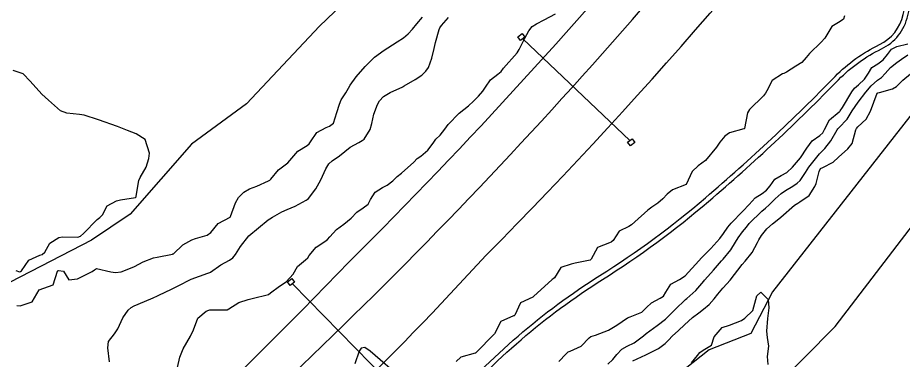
# Model space of a CAD drawing. Header units: metres. Extents: x 318500 to 325275, y 7408834 to 7428799.
# Drawn here: x 320809.2 to 320902.5, y 7414815.4 to 7414851.5 of the extents above; entities that cross this region are included whole.
import ezdxf

# ---------------------------------------------------------------- set-up
doc = ezdxf.new("R2010")
doc.units = ezdxf.units.M
doc.header["$MEASUREMENT"] = 0
for name, color, linetype in [('Canaleta de Drenagem', 151, 'Continuous'), ('Curvas de Nivel 1m', 11, 'Continuous'), ('Curvas de Nivel 5m', 15, 'Continuous'), ('Divisas', 45, 'Continuous'), ('Hidrografia', 140, 'Continuous'), ('Linha Férrea', 20, 'Continuous'), ('Pórticos', 45, 'Continuous'), ('Vias Primárias', 230, 'Continuous')]:
    doc.layers.add(name, color=color, linetype=linetype)

msp = doc.modelspace()

# ---------------------------------------------------------------- linework, layer by layer
at = {"layer": 'Canaleta de Drenagem'}
for points in [[(320772.372, 7414743.946), (320793.969, 7414761.038), (320810.982, 7414773.733), (320815.91, 7414777.815, -0.032635), (320824.322, 7414783.903, 0.039981), (320838.938, 7414794.813, 0.034276), (320854.351, 7414810.358, -0.073812), (320870.575, 7414824.326, 0.03591), (320881.69, 7414832.52, 0.022634), (320895.371, 7414845.324, -0.087333), (320900.024, 7414848.669, 0.230354), (320902.528, 7414851.836, -0.133843), (320913.348, 7414872.509, 0.068024), (320918.242, 7414879.476, -0.126718), (320924.159, 7414886.106, 0.120376), (320929.502, 7414891.944, -0.100014), (320931.698, 7414894.545, 0.07498), (320935.575, 7414898.702, 0.010009), (320940.364, 7414905.997, -0.034136), (320943.579, 7414910.413, 0.189881)], [(320772.687, 7414743.557), (320794.273, 7414760.641), (320811.292, 7414773.34), (320816.229, 7414777.43, -0.032635), (320824.588, 7414783.48, 0.039981), (320839.268, 7414794.437, 0.034276), (320854.729, 7414810.031, -0.073812), (320870.842, 7414823.903, 0.03591), (320882.015, 7414832.14, 0.022634), (320895.729, 7414844.975, -0.087333), (320900.241, 7414848.219, 0.230354), (320903.016, 7414851.729, -0.133843), (320913.714, 7414872.169, 0.068024), (320918.686, 7414879.247, -0.126718), (320924.437, 7414885.69, 0.120376), (320929.941, 7414891.703, -0.100014), (320932.009, 7414894.154, 0.07498), (320935.988, 7414898.419, 0.010009), (320940.788, 7414905.731, -0.034136), (320943.962, 7414910.092, -0.034136)]]:
    msp.add_lwpolyline(points, format="xyb", dxfattribs=at)
at = {"layer": 'Curvas de Nivel 1m', "flags": 128}
for points, elevation in [([(320809.152, 7414821.178), (320809.484, 7414821.131), (320810.747, 7414821.566), (320811.51, 7414822.81), (320812.961, 7414823.351), (320813.423, 7414824.791), (320813.468, 7414824.854), (320813.531, 7414824.871), (320814.053, 7414824.782), (320814.619, 7414823.872), (320815.522, 7414823.984), (320817.065, 7414824.737), (320817.334, 7414824.932), (320817.535, 7414825.058), (320819.048, 7414824.715), (320819.53, 7414824.662), (320820.117, 7414824.701), (320821.112, 7414825.11), (320821.539, 7414825.28), (320822.448, 7414825.765), (320823.553, 7414826.179), (320823.928, 7414826.273), (320825.559, 7414826.585), (320825.592, 7414826.598), (320825.638, 7414826.629), (320826.641, 7414827.547), (320827.582, 7414828.091), (320827.949, 7414828.23), (320829.21, 7414828.576), (320829.593, 7414828.867), (320830.343, 7414829.822), (320831.609, 7414830.495), (320831.657, 7414830.549), (320832.178, 7414831.996), (320832.507, 7414832.537), (320833.048, 7414833.131), (320833.654, 7414833.453), (320834.413, 7414833.754), (320835.667, 7414834.304), (320835.784, 7414834.373), (320835.902, 7414834.488), (320836.699, 7414835.461), (320837.687, 7414836.21), (320837.919, 7414836.467), (320838.733, 7414837.426), (320839.714, 7414838.029), (320839.939, 7414838.215), (320840.089, 7414838.434), (320840.753, 7414839.406), (320841.743, 7414839.947), (320842.067, 7414840.085), (320842.509, 7414840.402), (320842.87, 7414841.508), (320843.122, 7414842.4), (320843.326, 7414842.848), (320843.788, 7414843.598), (320844.095, 7414844.086), (320844.27, 7414844.383), (320844.903, 7414845.284), (320845.83, 7414846.36), (320846.836, 7414847.354), (320847.847, 7414848.088), (320848.223, 7414848.334), (320849.2, 7414848.98), (320849.866, 7414849.381), (320850.377, 7414849.798), (320850.816, 7414850.296), (320851.302, 7414850.875), (320851.9, 7414851.582)], 721), ([(320818.897, 7414815.226), (320818.712, 7414816.717), (320818.797, 7414817.356), (320819.445, 7414818.189), (320819.78, 7414818.705), (320820.304, 7414819.861), (320820.884, 7414820.689), (320821.2, 7414820.968), (320821.487, 7414821.117), (320822.579, 7414821.578), (320823.5, 7414821.991), (320823.96, 7414822.188), (320824.91, 7414822.636), (320825.313, 7414822.831), (320825.513, 7414822.915), (320826.138, 7414823.243), (320827.523, 7414823.941), (320829.278, 7414824.574), (320829.459, 7414824.643), (320829.532, 7414824.688), (320830.636, 7414825.467), (320831.551, 7414825.949), (320831.916, 7414826.183), (320832.178, 7414826.541), (320832.709, 7414827.397), (320833.59, 7414828.52), (320835.607, 7414830.184), (320835.79, 7414830.307), (320836.096, 7414830.485), (320837.054, 7414831.04), (320837.622, 7414831.274), (320838.457, 7414831.628), (320839.637, 7414832.262), (320839.745, 7414832.332), (320839.856, 7414832.437), (320840.628, 7414833.452), (320841.157, 7414834.418), (320841.682, 7414835.571), (320842.006, 7414836.087), (320842.377, 7414836.403), (320843.152, 7414836.942), (320843.705, 7414837.416), (320844.245, 7414837.849), (320845.183, 7414838.368), (320845.536, 7414838.549), (320845.725, 7414838.715), (320846.367, 7414839.728), (320846.544, 7414840.352), (320846.766, 7414841.343), (320847.148, 7414842.346), (320847.36, 7414842.76), (320847.783, 7414843.214), (320848.49, 7414843.629), (320849.799, 7414844.225), (320849.856, 7414844.252), (320849.958, 7414844.308), (320851.109, 7414844.992), (320851.818, 7414845.451), (320852.239, 7414845.86), (320852.506, 7414846.273), (320852.881, 7414847.228), (320853.104, 7414848.267), (320853.248, 7414848.877), (320853.637, 7414850.262), (320853.708, 7414850.436), (320853.886, 7414850.673), (320854.605, 7414851.544)], 722), ([(320826.065, 7414814.62), (320826.304, 7414815.73), (320826.651, 7414816.612), (320827.443, 7414817.92), (320827.771, 7414818.595), (320828.219, 7414819.839), (320829.097, 7414820.576), (320829.378, 7414820.675), (320829.482, 7414820.702), (320831.315, 7414820.719), (320831.484, 7414820.801), (320832.542, 7414821.487), (320833.499, 7414821.787), (320834.075, 7414821.938), (320835.507, 7414822.294), (320835.657, 7414822.339), (320835.885, 7414822.486), (320836.799, 7414823.195), (320837.522, 7414823.663), (320838.247, 7414824.459), (320838.725, 7414825.27), (320839.553, 7414825.975), (320839.79, 7414826.203), (320839.951, 7414826.434), (320840.67, 7414827.327), (320841.583, 7414827.927), (320841.864, 7414828.129), (320842.105, 7414828.405), (320842.819, 7414829.177), (320843.603, 7414829.731), (320844.376, 7414830.379), (320844.968, 7414831.022), (320845.626, 7414831.456), (320846.141, 7414831.844), (320846.416, 7414832.348), (320846.884, 7414833.109), (320847.659, 7414833.604), (320848.152, 7414833.836), (320848.752, 7414834.319), (320849.211, 7414834.778), (320849.678, 7414835.128), (320850.964, 7414836.291), (320851.332, 7414836.649), (320851.7, 7414836.92), (320852.447, 7414837.535), (320853.016, 7414838.267), (320853.299, 7414838.692), (320853.733, 7414839.139), (320854.242, 7414839.753), (320854.601, 7414840.247), (320855.762, 7414841.426), (320856.715, 7414842.216), (320857.273, 7414842.712), (320857.785, 7414843.225), (320858.234, 7414843.755), (320858.507, 7414844.193), (320859.058, 7414844.941), (320859.821, 7414845.565), (320860.158, 7414845.843), (320860.429, 7414846.171), (320861.847, 7414847.816), (320862.084, 7414848.146), (320862.671, 7414849.335), (320863.079, 7414850.132), (320863.431, 7414850.583), (320863.891, 7414850.87), (320864.717, 7414851.292), (320865.907, 7414851.927)], 723), ([(320896.35, 7414851.693), (320896.233, 7414851.367), (320895.901, 7414851.102), (320895.006, 7414850.596), (320894.501, 7414849.714), (320894.258, 7414849.335), (320893.872, 7414848.945), (320892.657, 7414847.738), (320892.299, 7414847.298), (320891.845, 7414846.78), (320891.209, 7414846.39), (320890.229, 7414845.774), (320889.97, 7414845.635), (320889.827, 7414845.58), (320888.726, 7414844.881), (320888.159, 7414843.796), (320888.031, 7414843.565), (320887.795, 7414843.274), (320886.319, 7414841.822), (320886.124, 7414841.476), (320885.793, 7414839.829), (320885.781, 7414839.798), (320885.749, 7414839.787), (320884.233, 7414839.362), (320883.737, 7414839.023), (320883.207, 7414838.386), (320882.858, 7414837.869), (320881.706, 7414836.437), (320880.934, 7414835.891), (320880.291, 7414835.301), (320879.67, 7414833.91), (320878.224, 7414833.369), (320877.654, 7414832.905), (320877.196, 7414832.395), (320876.688, 7414831.95), (320876.063, 7414831.528), (320875.632, 7414831.209), (320874.25, 7414829.981), (320873.916, 7414829.685), (320873.612, 7414829.485), (320872.611, 7414828.998), (320871.962, 7414828.014), (320871.776, 7414827.829), (320871.586, 7414827.766), (320870.323, 7414827.284), (320869.66, 7414826.038), (320869.559, 7414825.96), (320867.982, 7414825.635), (320867.552, 7414825.527), (320866.471, 7414825.156), (320865.787, 7414824.087), (320865.636, 7414823.982), (320865.528, 7414823.91), (320863.586, 7414822.119), (320863.548, 7414822.081), (320863.509, 7414822.058), (320862.195, 7414821.444), (320861.595, 7414820.148), (320861.542, 7414820.086), (320861.479, 7414820.062), (320860.152, 7414819.481), (320859.474, 7414818.17), (320859.45, 7414818.137), (320857.537, 7414816.198), (320857.482, 7414816.146), (320857.429, 7414816.126), (320855.918, 7414815.727), (320855.416, 7414815.277)], 723), ([(320866.249, 7414815.25), (320867.015, 7414816.074), (320867.239, 7414816.264), (320867.434, 7414816.344), (320868.602, 7414816.893), (320869.456, 7414817.757), (320869.609, 7414817.887), (320870.112, 7414818.03), (320871.466, 7414818.561), (320872.374, 7414819.098), (320873.479, 7414819.86), (320873.755, 7414819.986), (320874.98, 7414820.476), (320875.495, 7414820.943), (320875.995, 7414821.461), (320876.91, 7414821.939), (320877.283, 7414822.164), (320877.52, 7414822.573), (320878.053, 7414823.404), (320878.961, 7414823.916), (320879.544, 7414824.279), (320880.986, 7414825.889), (320881.273, 7414826.176), (320881.569, 7414826.456), (320882.278, 7414827.174), (320882.906, 7414827.867), (320883.218, 7414828.242), (320883.603, 7414828.749), (320884.057, 7414829.41), (320884.41, 7414829.848), (320885.633, 7414831.096), (320886.286, 7414831.82), (320886.945, 7414832.516), (320887.658, 7414832.977), (320888.137, 7414833.321), (320888.5, 7414833.792), (320888.993, 7414834.474), (320889.686, 7414834.858), (320890.283, 7414835.179), (320890.881, 7414835.762), (320891.71, 7414836.735), (320892.389, 7414837.74), (320892.939, 7414838.524), (320893.741, 7414839.096), (320894.075, 7414839.387), (320894.242, 7414839.715), (320894.751, 7414840.724), (320895.778, 7414841.578), (320895.844, 7414841.635), (320895.886, 7414841.698), (320896.119, 7414842.031), (320897.107, 7414843.68), (320897.396, 7414844.086), (320897.811, 7414844.416), (320898.456, 7414845.025), (320898.868, 7414845.654), (320899.238, 7414846.25), (320899.845, 7414846.64), (320900.437, 7414847.049), (320900.889, 7414847.63), (320901.287, 7414848.205), (320901.869, 7414848.474), (320903.016, 7414848.747)], 723), ([(320871.415, 7414814.989), (320871.939, 7414815.488), (320872.363, 7414816.001), (320872.878, 7414816.556), (320873.443, 7414816.864), (320874.192, 7414817.235), (320875.161, 7414817.964), (320875.462, 7414818.206), (320876.598, 7414819.07), (320877.478, 7414819.723), (320877.589, 7414819.819), (320877.705, 7414819.928), (320878.592, 7414820.821), (320879.507, 7414821.724), (320879.605, 7414821.812), (320879.728, 7414821.907), (320880.674, 7414822.741), (320881.538, 7414823.746), (320881.595, 7414823.823), (320881.644, 7414823.879), (320882.532, 7414824.889), (320883.379, 7414825.862), (320883.464, 7414825.959), (320883.563, 7414826.061), (320884.378, 7414827.048), (320884.868, 7414827.841), (320885.14, 7414828.293), (320885.606, 7414828.917), (320886.003, 7414829.435), (320886.312, 7414829.82), (320887.633, 7414831.107), (320888.007, 7414831.425), (320888.398, 7414831.792), (320889.033, 7414832.403), (320889.658, 7414832.96), (320890.131, 7414833.305), (320890.91, 7414833.761), (320891.366, 7414834.063), (320891.679, 7414834.355), (320892.25, 7414835.183), (320892.584, 7414835.737), (320893.714, 7414837.15), (320894.005, 7414837.429), (320894.276, 7414837.714), (320894.903, 7414838.538), (320895.589, 7414839.702), (320895.651, 7414839.802), (320895.753, 7414839.902), (320896.633, 7414840.821), (320897.169, 7414841.679), (320897.789, 7414842.617), (320898.596, 7414843.658), (320899.142, 7414844.318), (320899.819, 7414844.906), (320900.251, 7414845.209), (320900.628, 7414845.632), (320901.197, 7414846.269), (320901.847, 7414846.786), (320902.344, 7414847.121), (320903.003, 7414847.603)], 724), ([(320880.21, 7414815.106), (320880.85, 7414815.889), (320881.12, 7414816.199), (320881.438, 7414816.443), (320882.325, 7414816.988), (320882.612, 7414817.863), (320883.47, 7414818.846), (320884.215, 7414819.1), (320885.478, 7414819.601), (320885.858, 7414819.824), (320886.675, 7414820.629), (320887.003, 7414821.808), (320887.12, 7414822.201), (320887.522, 7414822.58), (320888.319, 7414821.792), (320888.381, 7414820.903), (320888.242, 7414819.789), (320888.142, 7414818.465), (320888.206, 7414817.789), (320888.354, 7414816.879), (320888.192, 7414815.789), (320888.264, 7414814.941)], 726), ([(320848.716, 7414814.317), (320847.417, 7414815.451), (320846.385, 7414816.346), (320845.821, 7414816.742), (320845.433, 7414816.651), (320845.209, 7414816.363), (320844.761, 7414815.019)], 723)]:
    msp.add_lwpolyline(points, dxfattribs=dict(at, elevation=elevation))
at = {"layer": 'Curvas de Nivel 5m', "flags": 128}
for points, elevation in [([(320809.029, 7414824.848), (320809.41, 7414824.722), (320809.529, 7414824.744), (320809.648, 7414824.838), (320810.42, 7414825.954), (320811.555, 7414826.463), (320811.805, 7414826.559), (320812.094, 7414826.805), (320812.623, 7414827.751), (320813.583, 7414828.348), (320813.967, 7414828.401), (320815.584, 7414828.385), (320815.864, 7414828.478), (320816.171, 7414828.751), (320817.605, 7414830.225), (320817.883, 7414830.451), (320818.155, 7414830.725), (320818.657, 7414831.687), (320819.632, 7414832.208), (320820.048, 7414832.29), (320821.638, 7414832.552), (320821.709, 7414832.609), (320821.728, 7414832.679), (320821.993, 7414834.347), (320822.131, 7414834.673), (320822.764, 7414835.747), (320823.042, 7414836.66), (320823.128, 7414837.229), (320822.654, 7414838.666), (320821.729, 7414839.269), (320820.795, 7414839.633), (320819.74, 7414840.021), (320817.75, 7414840.73), (320816.226, 7414841.224), (320815.756, 7414841.314), (320814.405, 7414841.429), (320813.759, 7414841.691), (320812.46, 7414842.803), (320811.78, 7414843.451), (320810.55, 7414844.829), (320809.811, 7414845.605), (320808.747, 7414845.925)], 720), ([(320874.057, 7414815.344), (320875.43, 7414815.96), (320876.763, 7414816.617), (320877.448, 7414817.145), (320877.834, 7414817.547), (320878.202, 7414817.923), (320878.85, 7414818.532), (320879.472, 7414819.126), (320880.343, 7414819.897), (320880.981, 7414820.394), (320881.494, 7414820.786), (320882.085, 7414821.288), (320882.61, 7414821.863), (320883.008, 7414822.367), (320883.527, 7414822.984), (320883.953, 7414823.434), (320884.285, 7414823.849), (320885.556, 7414825.478), (320885.879, 7414825.825), (320886.623, 7414826.766), (320887.18, 7414827.806), (320887.321, 7414828.077), (320887.601, 7414828.535), (320888.151, 7414829.256), (320888.761, 7414829.789), (320889.249, 7414830.159), (320889.627, 7414830.485), (320891.095, 7414831.758), (320891.427, 7414831.969), (320891.645, 7414832.083), (320892.615, 7414832.776), (320893.237, 7414833.726), (320893.355, 7414834.045), (320893.693, 7414835.278), (320893.821, 7414835.596), (320894.059, 7414835.716), (320895.142, 7414836.269), (320895.711, 7414836.793), (320896.681, 7414837.686), (320897.151, 7414838.257), (320897.553, 7414839.673), (320897.611, 7414839.813), (320897.755, 7414840.017), (320898.63, 7414840.794), (320899.079, 7414841.651), (320899.799, 7414843.536), (320899.844, 7414843.596), (320900.036, 7414843.638), (320901.404, 7414844.026), (320901.81, 7414844.266), (320902.509, 7414844.92), (320903.302, 7414845.598)], 725)]:
    msp.add_lwpolyline(points, dxfattribs=dict(at, elevation=elevation))
at = {"layer": 'Divisas'}
msp.add_lwpolyline([(320975.338, 7414937.151), (320924.312, 7414868.055), (320888.763, 7414822.595), (320886.476, 7414818.204), (320882.081, 7414816.475), (320832.951, 7414777.567), (320809.771, 7414759.984), (320730.862, 7414701.697), (320699.983, 7414673.087), (320695.213, 7414668.33), (320694.175, 7414670.621)], dxfattribs=at)
at = {"layer": 'Hidrografia'}
msp.add_lwpolyline([(320902.144, 7414918.084), (320897.714, 7414913.659), (320892.124, 7414906.496), (320887.79, 7414902.071), (320881.529, 7414893.702), (320873.137, 7414881.447), (320864.565, 7414873.655), (320856.466, 7414864.291), (320850.494, 7414859.674), (320841.035, 7414850.602), (320833.33, 7414842.425), (320827.55, 7414838.192), (320821.097, 7414830.785), (320817.017, 7414828.049), (320804.111, 7414821.411)], dxfattribs=at)
at = {"layer": 'Linha Férrea'}
for points in [[(320790.487, 7414769.154, 0.066549), (320858.601, 7414826.486, 0.071744), (320946.357, 7414945.112, -0.001019), (320986.5, 7415020.762), (321017.589, 7415076.939, -0.085141), (321132.031, 7415221.308, -0.027227), (321212.14, 7415282.871, 0.004692), (321306.83, 7415350.197, 0.102409), (321443.102, 7415506.847, 0.035266), (321491.354, 7415614.347, 0.015223), (321522.063, 7415693.461)], [(320633.316, 7414629.253), (320777.065, 7414757.123, 0.012969), (320847.83, 7414823.299, 0.045223), (320913.238, 7414901.784, 0.028396), (320958.652, 7414980.458), (321000.142, 7415057.355, -0.029861), (321051.084, 7415139.412, -0.055667), (321134.029, 7415229.838, -0.018731), (321177.936, 7415264.887, -0.005656), (321232.205, 7415304.051), (321269.949, 7415330.444, 0.029004), (321333.565, 7415379.837, 0.034735), (321383.346, 7415430.521, 0.062911), (321451.089, 7415534.053, 0.021199), (321470.312, 7415575.877), (321499.441, 7415649.202)], [(320223.393, 7414139.109, -0.076005), (320320.437, 7414311.999, -0.027328), (320414.072, 7414419.908, -0.009752), (320494.139, 7414502.312), (320539.581, 7414547.559, -0.011191), (320630.307, 7414631.794), (320756.595, 7414744.298), (320803.261, 7414786.663, 0.019521), (320844.172, 7414825.776, 0.046857), (320912.063, 7414907.564, 0.028693), (320959.442, 7414990.445), (320996.914, 7415059.892, -0.026975), (321044.532, 7415137.193, -0.050883), (321124.039, 7415226.537, -0.025562), (321181.808, 7415273.236, -0.010464), (321204.932, 7415290.006), (321276.001, 7415340.1, 0.037465), (321348.303, 7415399.171, 0.070178), (321431.572, 7415506.426, 0.032105), (321468.493, 7415582.403, 0.011032), (321478.309, 7415606.627)]]:
    msp.add_lwpolyline(points, format="xyb", dxfattribs=at)
at = {"layer": 'Pórticos'}
for points in [[(320861.918, 7414849.487), (320862.377, 7414849.838), (320862.68, 7414849.441), (320862.221, 7414849.09)], [(320873.499, 7414838.403), (320873.958, 7414838.754), (320874.261, 7414838.357), (320873.802, 7414838.006)], [(320837.643, 7414823.664), (320838.102, 7414824.015), (320838.405, 7414823.619), (320837.946, 7414823.268)]]:
    msp.add_lwpolyline(points, close=True, dxfattribs=at)
for points in [[(320873.728, 7414838.578), (320862.451, 7414849.266)], [(320848.103, 7414813.326), (320838.176, 7414823.443)]]:
    msp.add_lwpolyline(points, dxfattribs=at)
at = {"layer": 'Vias Primárias'}
for points in [[(321109.374, 7414841.125, 0), (321121.447, 7414845.471, -0.165445)], [(320682.11, 7414602.794), (320689.098, 7414606.232), (320705.551, 7414639.394), (320716.252, 7414659.974), (320724.939, 7414677.678), (320733.097, 7414694.323, -0.109386), (320757.743, 7414718.621), (320799.339, 7414747.558), (320825.755, 7414765.208), (320847.695, 7414779.761), (320885.391, 7414808.85), (320895.369, 7414818.969), (320903.599, 7414829.758), (320918.836, 7414847.085), (320931.038, 7414862.386), (320943.175, 7414878.036), (320958.547, 7414899.333), (320973.107, 7414916.991)]]:
    msp.add_lwpolyline(points, format="xyb", dxfattribs=at)

doc.saveas('drawing.dxf')
